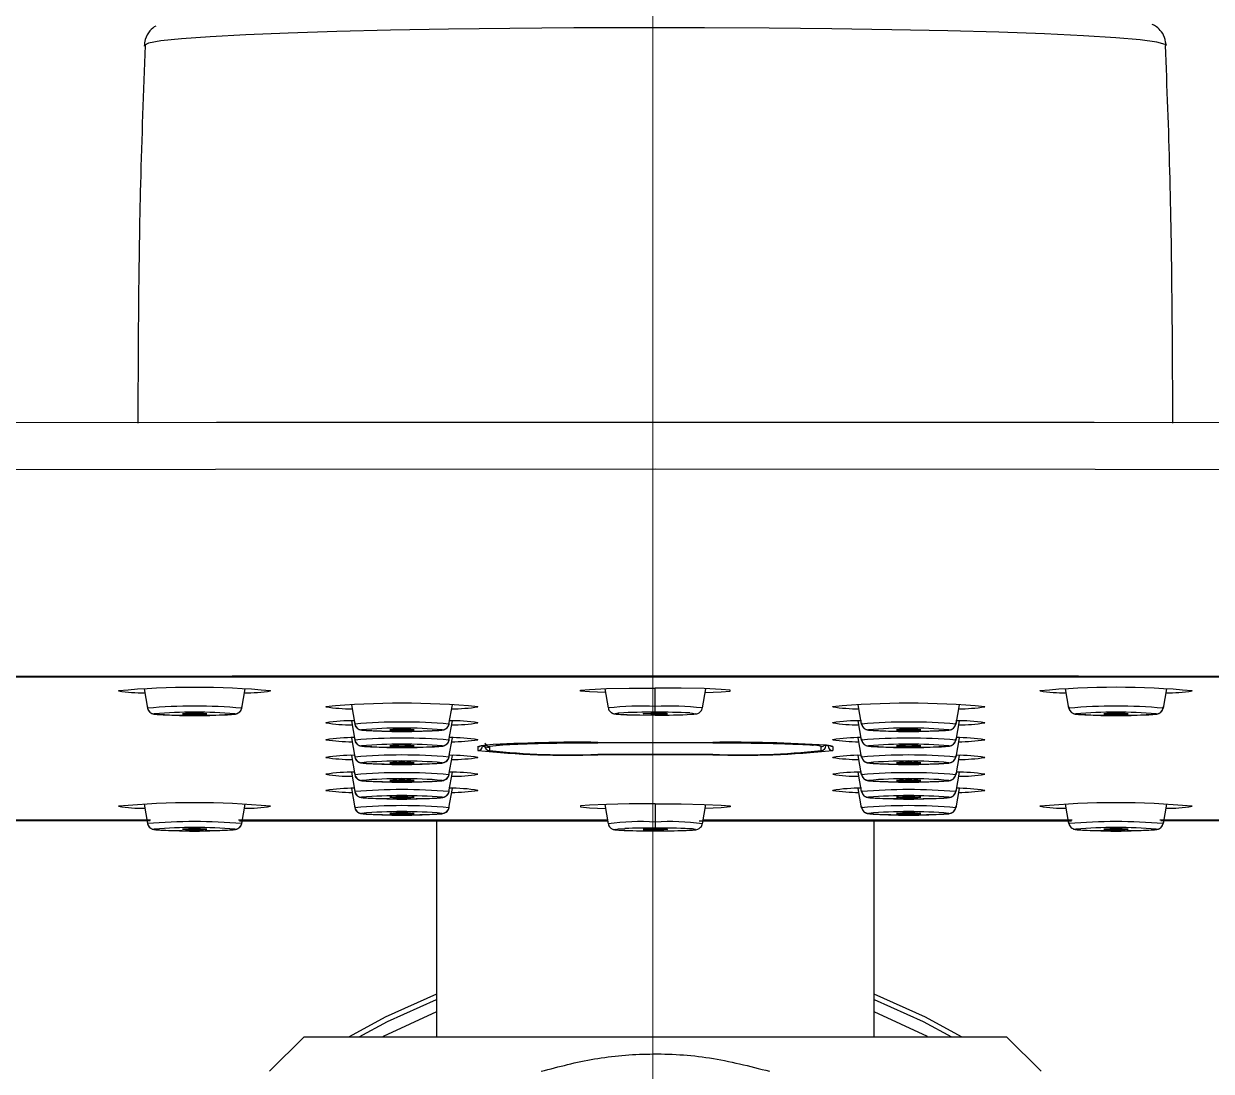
# Model space of a CAD drawing. Extents: x 4885 to 9138, y -729 to 2388.
# Drawn here: x 6161.1 to 6212.7, y 1035.3 to 1080.7 of the extents above; entities that cross this region are included whole.
import ezdxf

# ---------------------------------------------------------------- set-up
doc = ezdxf.new("R2010")
doc.units = 0
doc.header["$LTSCALE"] = 10
doc.header["$MEASUREMENT"] = 0
doc.linetypes.add('CENTER2', pattern=[28.575, 19.05, -3.175, 3.175, -3.175])
doc.layers.get('0').update_dxf_attribs({"linetype": 'CONTINUOUS'})
doc.layers.add('Cneter', color=1, linetype='CENTER2', lineweight=13)

msp = doc.modelspace()

# ---------------------------------------------------------------- linework, layer by layer
for p, q in [((6165.235, 1051.783), (6165.243, 1051.791)), ((6166.344, 1051.869), (6166.492, 1051.031)), ((6170.579, 1051.031), (6170.727, 1051.869)), ((6171.835, 1051.783), (6171.827, 1051.791)), ((6186.344, 1051.877), (6186.492, 1051.039)), ((6188.535, 1051.11), (6188.535, 1051.906)), ((6190.579, 1051.039), (6190.727, 1051.877)), ((6205.235, 1051.783), (6205.243, 1051.791)), ((6206.492, 1051.031), (6206.344, 1051.869)), ((6210.727, 1051.869), (6210.579, 1051.031)), ((6211.835, 1051.783), (6211.827, 1051.791)), ((6175.344, 1051.179), (6175.492, 1050.341)), ((6179.579, 1050.341), (6179.727, 1051.179)), ((6197.492, 1050.341), (6197.344, 1051.179)), ((6201.727, 1051.179), (6201.579, 1050.341)), ((6174.235, 1051.093), (6174.243, 1051.101)), ((6180.835, 1051.093), (6180.827, 1051.101)), ((6188.535, 1050.852), (6188.535, 1051.11)), ((6188.535, 1050.81), (6188.535, 1050.773)), ((6196.235, 1051.093), (6196.243, 1051.101)), ((6202.835, 1051.093), (6202.827, 1051.101)), ((6174.235, 1050.395), (6174.243, 1050.403)), ((6175.344, 1050.481), (6175.492, 1049.643)), ((6179.579, 1049.643), (6179.727, 1050.481)), ((6180.835, 1050.395), (6180.827, 1050.403)), ((6196.235, 1050.395), (6196.243, 1050.403)), ((6197.492, 1049.643), (6197.344, 1050.481)), ((6201.727, 1050.481), (6201.579, 1049.643)), ((6202.835, 1050.395), (6202.827, 1050.403)), ((6174.235, 1049.662), (6174.243, 1049.67)), ((6175.344, 1049.748), (6175.492, 1048.91)), ((6179.579, 1048.91), (6179.727, 1049.748)), ((6180.835, 1049.662), (6180.827, 1049.67)), ((6196.235, 1049.662), (6196.243, 1049.67)), ((6197.492, 1048.91), (6197.344, 1049.748)), ((6201.727, 1049.748), (6201.579, 1048.91)), ((6202.835, 1049.662), (6202.827, 1049.67)), ((6180.835, 1049.365), (6180.835, 1049.191)), ((6181.135, 1049.391), (6181.139, 1049.375)), ((6181.335, 1049.365), (6181.335, 1049.191)), ((6186.035, 1049.547), (6191.035, 1049.547)), ((6186.035, 1049.547), (6191.035, 1049.547)), ((6186.035, 1049.547), (6186.035, 1049.547)), ((6186.035, 1049.529), (6186.035, 1049.547)), ((6191.035, 1049.529), (6186.035, 1049.529)), ((6191.035, 1049.547), (6191.035, 1049.547)), ((6191.035, 1049.529), (6191.035, 1049.547)), ((6195.735, 1049.191), (6195.735, 1049.365)), ((6195.932, 1049.374), (6195.935, 1049.391)), ((6195.935, 1049.391), (6195.935, 1049.426)), ((6196.235, 1049.365), (6196.235, 1049.191)), ((6174.235, 1048.894), (6174.243, 1048.902)), ((6175.344, 1048.98), (6175.492, 1048.142)), ((6179.579, 1048.142), (6179.727, 1048.98)), ((6180.835, 1048.894), (6180.827, 1048.902)), ((6186.035, 1049.027), (6191.035, 1049.027)), ((6186.035, 1049.027), (6191.035, 1049.027)), ((6186.035, 1049.027), (6186.035, 1049.027)), ((6186.035, 1049.009), (6186.035, 1049.027)), ((6191.035, 1049.009), (6186.035, 1049.009)), ((6191.035, 1049.027), (6191.035, 1049.027)), ((6191.035, 1049.009), (6191.035, 1049.027)), ((6196.235, 1048.894), (6196.243, 1048.902)), ((6197.492, 1048.142), (6197.344, 1048.98)), ((6201.727, 1048.98), (6201.579, 1048.142)), ((6202.835, 1048.894), (6202.827, 1048.902)), ((6174.235, 1048.161), (6174.243, 1048.169)), ((6175.344, 1048.247), (6175.492, 1047.41)), ((6179.579, 1047.41), (6179.727, 1048.247)), ((6180.835, 1048.161), (6180.827, 1048.169)), ((6196.235, 1048.161), (6196.243, 1048.169)), ((6197.492, 1047.41), (6197.344, 1048.247)), ((6201.727, 1048.247), (6201.579, 1047.41)), ((6202.835, 1048.161), (6202.827, 1048.169)), ((6175.344, 1047.549), (6175.492, 1046.712)), ((6179.579, 1046.712), (6179.727, 1047.549)), ((6197.492, 1046.712), (6197.344, 1047.549)), ((6201.727, 1047.549), (6201.579, 1046.712)), ((6174.235, 1047.463), (6174.243, 1047.471)), ((6180.835, 1047.463), (6180.827, 1047.471)), ((6196.235, 1047.463), (6196.243, 1047.471)), ((6202.835, 1047.463), (6202.827, 1047.471)), ((6165.235, 1046.773), (6165.243, 1046.781)), ((6166.344, 1046.859), (6166.492, 1046.022)), ((6170.579, 1046.022), (6170.727, 1046.859)), ((6171.835, 1046.773), (6171.827, 1046.781)), ((6186.344, 1046.851), (6186.492, 1046.013)), ((6188.535, 1046.88), (6188.535, 1046.085)), ((6190.579, 1046.013), (6190.727, 1046.851)), ((6205.235, 1046.773), (6205.243, 1046.781)), ((6206.492, 1046.022), (6206.344, 1046.859)), ((6210.727, 1046.859), (6210.579, 1046.022)), ((6211.835, 1046.773), (6211.827, 1046.781)), ((6150.601, 1046.169), (6166.606, 1046.149)), ((6166.628, 1046.174), (6150.605, 1046.192)), ((6170.434, 1046.187), (6186.462, 1046.181)), ((6186.465, 1046.165), (6170.449, 1046.171)), ((6188.535, 1046.085), (6188.535, 1045.827)), ((6206.632, 1046.171), (6190.606, 1046.165)), ((6190.608, 1046.181), (6206.462, 1046.187)), ((6210.438, 1046.19), (6226.463, 1046.208)), ((6210.475, 1046.149), (6226.602, 1046.169)), ((6188.535, 1045.748), (6188.535, 1045.784))]:
    msp.add_line(p, q)
at = {"color": 7, "linetype": 'Continuous', "lineweight": 25}
for p, q in [((6179.039, 1046.168), (6179.035, 1036.772)), ((6198.035, 1036.772), (6198.036, 1046.139)), ((6173.285, 1036.772), (6171.785, 1035.272)), ((6173.285, 1036.772), (6188.535, 1036.772)), ((6188.535, 1036.772), (6203.785, 1036.772)), ((6205.285, 1035.272), (6203.785, 1036.772))]:
    msp.add_line(p, q, dxfattribs=at)
at = {"flags": 128}
for points in [[(6210.72, 1079.793), (6210.675, 1079.841), (6210.311, 1079.94), (6209.59, 1080.036), (6208.523, 1080.128), (6207.128, 1080.214), (6205.428, 1080.294), (6203.45, 1080.365), (6201.228, 1080.427), (6198.797, 1080.478), (6196.197, 1080.518), (6193.472, 1080.547), (6190.666, 1080.562), (6187.824, 1080.566), (6184.994, 1080.556), (6182.223, 1080.534), (6179.555, 1080.5), (6177.035, 1080.454), (6174.703, 1080.397), (6172.599, 1080.33), (6170.756, 1080.255), (6169.205, 1080.172), (6167.971, 1080.082), (6167.076, 1079.988), (6166.532, 1079.891), (6166.35, 1079.792)], [(6074.512, 1063.197), (6093.44, 1063.273), (6112.41, 1063.335), (6131.412, 1063.383), (6150.44, 1063.418), (6169.483, 1063.438), (6188.535, 1063.445), (6207.587, 1063.438), (6226.631, 1063.418), (6245.658, 1063.383), (6264.661, 1063.335), (6283.63, 1063.273), (6302.559, 1063.197)], [(6302.807, 1061.151), (6283.837, 1061.227), (6264.826, 1061.289), (6245.782, 1061.337), (6226.714, 1061.372), (6207.629, 1061.393), (6188.535, 1061.4), (6169.442, 1061.393), (6150.357, 1061.372), (6131.288, 1061.337), (6112.244, 1061.289), (6093.233, 1061.227), (6074.263, 1061.151)], [(6074.728, 1052.143), (6093.621, 1052.219), (6112.554, 1052.281), (6131.521, 1052.329), (6150.512, 1052.363), (6169.52, 1052.384), (6188.535, 1052.391), (6207.551, 1052.384), (6226.558, 1052.363), (6245.55, 1052.329), (6264.516, 1052.281), (6283.45, 1052.219), (6302.342, 1052.143)], [(6186.374, 1051.704), (6185.677, 1051.733), (6185.285, 1051.771), (6185.285, 1051.811), (6185.677, 1051.848), (6186.414, 1051.879), (6187.407, 1051.899), (6188.535, 1051.906)], [(6190.696, 1051.704), (6191.393, 1051.733), (6191.785, 1051.771), (6191.785, 1051.811), (6191.393, 1051.848), (6190.656, 1051.879), (6189.664, 1051.899), (6188.535, 1051.906)], [(6186.973, 1050.819), (6186.92, 1050.815), (6186.787, 1050.791), (6186.92, 1050.768), (6187.299, 1050.748), (6187.305, 1050.748)], [(6187.305, 1050.748), (6187.866, 1050.735), (6188.535, 1050.73)], [(6188.535, 1050.773), (6188.334, 1050.774), (6188.164, 1050.778), (6188.05, 1050.784), (6188.01, 1050.791), (6188.05, 1050.798), (6188.164, 1050.804), (6188.334, 1050.808), (6188.535, 1050.81)], [(6188.535, 1050.773), (6188.736, 1050.774), (6188.906, 1050.778), (6189.02, 1050.784), (6189.06, 1050.791), (6189.02, 1050.798), (6188.906, 1050.804), (6188.736, 1050.808), (6188.535, 1050.81)], [(6190.032, 1050.823), (6190.15, 1050.815), (6190.284, 1050.791), (6190.15, 1050.768), (6190.12, 1050.766)], [(6180.835, 1049.365), (6180.935, 1049.401), (6181.188, 1049.431)], [(6181.035, 1049.391), (6181.131, 1049.357), (6181.348, 1049.33)], [(6195.735, 1049.365), (6195.645, 1049.397), (6195.445, 1049.422)], [(6196.235, 1049.365), (6196.135, 1049.401), (6195.963, 1049.423)], [(6188.535, 1046.88), (6187.407, 1046.873), (6186.414, 1046.853), (6185.677, 1046.823), (6185.285, 1046.785), (6185.285, 1046.745), (6185.677, 1046.708), (6186.374, 1046.678)], [(6188.535, 1046.88), (6189.664, 1046.873), (6190.656, 1046.853), (6191.393, 1046.823), (6191.785, 1046.785), (6191.785, 1046.745), (6191.393, 1046.708), (6190.696, 1046.678)], [(6150.44, 1046.208), (6150.531, 1046.208), (6166.462, 1046.19)], [(6226.627, 1046.193), (6226.558, 1046.193), (6210.453, 1046.174)], [(6187.227, 1045.725), (6186.92, 1045.742), (6186.787, 1045.766), (6186.92, 1045.789), (6187.219, 1045.806)], [(6188.535, 1045.784), (6188.334, 1045.783), (6188.164, 1045.779), (6188.05, 1045.773), (6188.01, 1045.766), (6188.05, 1045.759), (6188.164, 1045.753), (6188.334, 1045.749), (6188.535, 1045.748)], [(6188.535, 1045.784), (6188.736, 1045.783), (6188.906, 1045.779), (6189.02, 1045.773), (6189.06, 1045.766), (6189.02, 1045.759), (6188.906, 1045.753), (6188.736, 1045.749), (6188.535, 1045.748)], [(6189.84, 1045.725), (6190.15, 1045.742), (6190.284, 1045.766), (6190.15, 1045.789), (6190.015, 1045.798)]]:
    msp.add_lwpolyline(points, dxfattribs=at)
at = {"color": 7, "linetype": 'Continuous', "lineweight": 25, "flags": 128}
for points in [[(6179.035, 1038.618), (6176.807, 1037.626), (6175.242, 1036.772)], [(6201.828, 1036.772), (6200.264, 1037.626), (6198.035, 1038.618)]]:
    msp.add_lwpolyline(points, dxfattribs=at)
at = {"color": 8, "linetype": 'Continuous', "lineweight": 25, "flags": 128}
for points in [[(6175.673, 1036.772), (6176.904, 1037.432), (6179.035, 1038.385)], [(6198.035, 1038.385), (6200.167, 1037.432), (6201.397, 1036.772)], [(6179.035, 1037.847), (6176.723, 1036.778), (6176.712, 1036.772)], [(6200.358, 1036.772), (6200.347, 1036.778), (6198.035, 1037.847)]]:
    msp.add_lwpolyline(points, dxfattribs=at)
for centre, radius, start, end in [((6168.535, 1016.047), 35.887, 84.724, 95.276), ((6166.315, 1058.416), 6.721, 260.7557, 270.5063), ((6170.756, 1058.416), 6.721, 269.4937, 279.2443), ((6208.535, 1016.048), 35.887, 84.7239, 95.2761), ((6206.315, 1058.416), 6.721, 260.7557, 270.5063), ((6210.756, 1058.416), 6.721, 269.4936, 279.2443), ((6177.535, 1015.357), 35.887, 84.724, 95.276), ((6187.945, 1038.77), 12.354, 87.2637, 96.7586), ((6189.125, 1038.77), 12.354, 83.2414, 92.7363), ((6199.535, 1015.357), 35.887, 84.724, 95.276), ((6168.535, 1027.49), 23.63, 85.0384, 94.9616), ((6166.787, 1051.083), 0.3, 190.025, 270.0044), ((6168.535, 1030.657), 20.202, 85.0354, 94.9646), ((6168.535, 1070.918), 20.21, 265.0374, 274.9626), ((6168.535, 1044.753), 6.053, 85.0243, 94.9757), ((6168.535, 1056.838), 6.077, 265.0443, 274.9557), ((6170.284, 1051.083), 0.3, 269.9952, 349.9754), ((6175.315, 1057.726), 6.721, 260.7557, 270.5064), ((6179.756, 1057.726), 6.721, 269.4936, 279.2443), ((6188.333, 1023.947), 26.906, 89.5688, 92.8967), ((6188.718, 1022.085), 28.768, 87.3821, 90.3635), ((6188.746, 1076.922), 26.193, 269.5388, 273.0075), ((6197.315, 1057.726), 6.721, 260.7557, 270.5063), ((6201.756, 1057.726), 6.721, 269.4937, 279.2443), ((6208.535, 1027.49), 23.63, 85.0384, 94.9616), ((6206.787, 1051.083), 0.3, 190.0246, 270.0046), ((6208.535, 1030.657), 20.202, 85.0354, 94.9646), ((6208.535, 1070.918), 20.21, 265.0374, 274.9626), ((6208.535, 1044.753), 6.053, 85.0243, 94.9757), ((6208.535, 1056.838), 6.077, 265.0443, 274.9557), ((6210.284, 1051.083), 0.3, 269.9958, 349.9746), ((6175.381, 1043.247), 7.239, 89.1408, 99.1032), ((6175.316, 1057.042), 6.734, 260.7627, 270.4935), ((6177.535, 1026.8), 23.63, 85.0384, 94.9616), ((6175.787, 1050.393), 0.3, 190.0116, 270.0178), ((6177.535, 1029.967), 20.202, 85.0354, 94.9646), ((6177.535, 1070.219), 20.202, 265.0354, 274.9646), ((6177.535, 1044.039), 6.077, 85.0443, 94.9557), ((6177.535, 1056.148), 6.077, 265.0443, 274.9557), ((6179.284, 1050.393), 0.3, 269.9822, 349.9884), ((6179.695, 1043.286), 7.2, 80.8859, 90.8431), ((6179.754, 1057.042), 6.734, 269.5065, 279.2373), ((6197.375, 1043.294), 7.191, 89.1697, 99.1155), ((6197.316, 1057.042), 6.734, 260.7627, 270.4935), ((6199.535, 1026.8), 23.63, 85.0384, 94.9616), ((6197.787, 1050.393), 0.3, 190.0114, 270.0178), ((6199.535, 1029.967), 20.202, 85.0354, 94.9646), ((6199.535, 1070.219), 20.202, 265.0354, 274.9646), ((6199.535, 1044.039), 6.077, 85.0443, 94.9557), ((6199.535, 1056.148), 6.077, 265.0443, 274.9557), ((6201.284, 1050.393), 0.3, 269.9822, 349.9886), ((6201.689, 1043.238), 7.248, 80.8983, 90.8709), ((6201.754, 1057.042), 6.734, 269.5065, 279.2373), ((6175.374, 1042.566), 7.186, 89.1665, 99.1189), ((6175.316, 1056.309), 6.734, 260.7627, 270.4935), ((6177.535, 1026.11), 23.622, 85.0367, 94.9633), ((6175.787, 1049.695), 0.3, 190.0194, 270.0236), ((6179.284, 1049.695), 0.3, 269.9764, 349.9807), ((6179.701, 1042.603), 7.149, 80.8726, 90.802), ((6179.754, 1056.309), 6.734, 269.5065, 279.2373), ((6197.368, 1042.613), 7.139, 89.1994, 99.1306), ((6197.316, 1056.309), 6.734, 260.7627, 270.4935), ((6199.535, 1026.11), 23.622, 85.0367, 94.9633), ((6197.787, 1049.695), 0.3, 190.0192, 270.0236), ((6201.284, 1049.695), 0.3, 269.9764, 349.9808), ((6201.695, 1042.557), 7.196, 80.8843, 90.8344), ((6201.754, 1056.309), 6.734, 269.5065, 279.2373), ((6177.535, 1029.245), 20.226, 85.0414, 94.9586), ((6177.535, 1069.521), 20.202, 265.0354, 274.9646), ((6177.535, 1043.341), 6.077, 85.0443, 94.9557), ((6177.535, 1055.426), 6.053, 265.0243, 274.9757), ((6180.835, 1049.565), 0.2, 269.974, 300.6608), ((6180.835, 1049.391), 0.2, 269.9926, 359.9827), ((6184.736, 1086.383), 37.396, 264.0125, 271.9909), ((6181.335, 1049.391), 0.2, 180.0173, 270.0074), ((6181.335, 1049.565), 0.2, 191.1394, 270.0252), ((6185.346, 976.913), 72.637, 89.45597, 93.28132), ((6184.862, 1015.728), 33.822, 88.0122, 95.9855), ((6184.862, 1082.828), 33.822, 264.0145, 271.9878), ((6191.759, 980.107), 69.444, 86.52897, 90.59717), ((6191.672, 985.058), 64.474, 86.64511, 90.56615), ((6192.334, 1086.383), 37.396, 268.0091, 275.9875), ((6192.208, 1082.828), 33.822, 268.0122, 275.9855), ((6195.735, 1049.565), 0.2, 269.951, 317.828), ((6195.735, 1049.391), 0.2, 269.9924, 359.9831), ((6196.235, 1049.391), 0.2, 180.0179, 270.0072), ((6196.235, 1049.565), 0.2, 233.8025, 270.0072), ((6199.535, 1029.245), 20.226, 85.0414, 94.9586), ((6199.535, 1069.521), 20.202, 265.0354, 274.9646), ((6199.535, 1043.341), 6.077, 85.0443, 94.9557), ((6199.535, 1055.426), 6.053, 265.0243, 274.9757), ((6175.362, 1041.891), 7.093, 89.2332, 99.1422), ((6175.315, 1055.532), 6.726, 260.7592, 270.5029), ((6177.535, 1025.393), 23.606, 85.0333, 94.9667), ((6175.787, 1048.962), 0.3, 190.0273, 270.0156), ((6177.535, 1028.528), 20.21, 85.0374, 94.9626), ((6177.535, 1068.789), 20.202, 265.0354, 274.9646), ((6177.535, 1042.608), 6.077, 85.0443, 94.9557), ((6177.535, 1054.693), 6.053, 265.0243, 274.9757), ((6179.284, 1048.962), 0.3, 269.9844, 349.9727), ((6179.701, 1041.834), 7.15, 80.874, 90.7937), ((6179.755, 1055.532), 6.726, 269.4971, 279.2408), ((6197.369, 1041.834), 7.15, 89.2068, 99.1259), ((6197.315, 1055.532), 6.726, 260.7592, 270.5029), ((6199.535, 1025.393), 23.606, 85.0333, 94.9667), ((6197.787, 1048.962), 0.3, 190.0272, 270.0156), ((6199.535, 1028.528), 20.21, 85.0374, 94.9626), ((6199.535, 1068.789), 20.202, 265.0354, 274.9646), ((6199.535, 1042.608), 6.077, 85.0443, 94.9557), ((6199.535, 1054.693), 6.053, 265.0243, 274.9757), ((6201.284, 1048.962), 0.3, 269.9844, 349.9728), ((6201.708, 1041.891), 7.093, 80.8577, 90.7672), ((6201.755, 1055.532), 6.726, 269.4971, 279.2408), ((6175.369, 1041.107), 7.144, 89.2029, 99.1271), ((6175.316, 1054.808), 6.734, 260.7627, 270.4935), ((6177.535, 1024.609), 23.622, 85.0367, 94.9633), ((6175.787, 1048.195), 0.3, 190.0248, 270.0046), ((6179.284, 1048.195), 0.3, 269.9954, 349.9752), ((6179.696, 1041.062), 7.19, 80.8828, 90.8414), ((6179.754, 1054.808), 6.734, 269.5065, 279.2373), ((6197.375, 1041.061), 7.191, 89.17, 99.1154), ((6197.316, 1054.808), 6.734, 260.7627, 270.4935), ((6199.535, 1024.609), 23.622, 85.0367, 94.9633), ((6197.787, 1048.195), 0.3, 190.0246, 270.0046), ((6201.284, 1048.195), 0.3, 269.9954, 349.9754), ((6201.702, 1041.109), 7.143, 80.8709, 90.8092), ((6201.754, 1054.808), 6.734, 269.5065, 279.2373), ((6175.374, 1040.368), 7.186, 89.1662, 99.1189), ((6177.535, 1027.769), 20.202, 85.0354, 94.9646), ((6177.535, 1068.045), 20.226, 265.0414, 274.9586), ((6177.535, 1041.864), 6.053, 85.0243, 94.9757), ((6177.535, 1053.949), 6.077, 265.0443, 274.9557), ((6179.689, 1040.312), 7.243, 80.8948, 90.8743), ((6197.38, 1040.321), 7.234, 89.1374, 99.1067), ((6199.535, 1027.769), 20.202, 85.0354, 94.9646), ((6199.535, 1068.045), 20.226, 265.0414, 274.9586), ((6199.535, 1041.864), 6.053, 85.0243, 94.9757), ((6199.535, 1053.949), 6.077, 265.0443, 274.9557), ((6201.694, 1040.348), 7.206, 80.8874, 90.8362), ((6175.315, 1054.097), 6.721, 260.7557, 270.5064), ((6177.535, 1023.876), 23.622, 85.0367, 94.9633), ((6175.787, 1047.462), 0.3, 190.0194, 270.0236), ((6177.535, 1027.011), 20.226, 85.0414, 94.9586), ((6177.535, 1067.288), 20.202, 265.0354, 274.9646), ((6177.535, 1041.107), 6.077, 85.0443, 94.9557), ((6177.535, 1053.192), 6.053, 265.0243, 274.9757), ((6179.284, 1047.462), 0.3, 269.9764, 349.9807), ((6179.756, 1054.097), 6.721, 269.4936, 279.2443), ((6197.315, 1054.097), 6.721, 260.7557, 270.5063), ((6199.535, 1023.876), 23.622, 85.0367, 94.9633), ((6197.787, 1047.462), 0.3, 190.0192, 270.0236), ((6199.535, 1027.011), 20.226, 85.0414, 94.9586), ((6199.535, 1067.288), 20.202, 265.0354, 274.9646), ((6199.535, 1041.107), 6.077, 85.0443, 94.9557), ((6199.535, 1053.192), 6.053, 265.0243, 274.9757), ((6201.284, 1047.462), 0.3, 269.9764, 349.9808), ((6201.756, 1054.097), 6.721, 269.4937, 279.2443), ((6168.535, 1011.038), 35.887, 84.724, 95.276), ((6166.315, 1053.407), 6.721, 260.7557, 270.5063), ((6170.756, 1053.407), 6.721, 269.4937, 279.2443), ((6177.535, 1023.178), 23.622, 85.0367, 94.9633), ((6175.787, 1046.764), 0.3, 190.0248, 270.0046), ((6177.535, 1026.338), 20.202, 85.0354, 94.9646), ((6177.535, 1040.434), 6.053, 85.0243, 94.9757), ((6179.284, 1046.764), 0.3, 269.9954, 349.9752), ((6199.535, 1023.178), 23.622, 85.0367, 94.9633), ((6197.787, 1046.764), 0.3, 190.0246, 270.0046), ((6199.535, 1026.338), 20.202, 85.0354, 94.9646), ((6199.535, 1040.434), 6.053, 85.0243, 94.9757), ((6201.284, 1046.764), 0.3, 269.9954, 349.9754), ((6208.535, 1011.038), 35.887, 84.7239, 95.2761), ((6206.315, 1053.407), 6.721, 260.7557, 270.5063), ((6210.756, 1053.407), 6.721, 269.4936, 279.2443), ((6168.535, 1022.48), 23.63, 85.0384, 94.9616), ((6166.787, 1046.074), 0.3, 190.0118, 270.0176), ((6170.284, 1046.074), 0.3, 269.982, 349.9886), ((6177.535, 1066.598), 20.21, 265.0374, 274.9626), ((6177.535, 1052.519), 6.077, 265.0443, 274.9557), ((6187.852, 1036.392), 9.716, 85.9707, 98.0516), ((6189.218, 1036.392), 9.716, 81.9484, 94.0293), ((6199.535, 1066.598), 20.21, 265.0374, 274.9626), ((6199.535, 1052.519), 6.077, 265.0443, 274.9557), ((6208.535, 1022.48), 23.63, 85.0384, 94.9616), ((6206.787, 1046.074), 0.3, 190.0114, 270.0178), ((6210.284, 1046.074), 0.3, 269.9826, 349.9878), ((6168.535, 1025.648), 20.202, 85.0354, 94.9646), ((6168.535, 1065.9), 20.202, 265.0354, 274.9646), ((6168.535, 1039.719), 6.077, 85.0443, 94.9557), ((6168.535, 1051.828), 6.077, 265.0443, 274.9557), ((6188.395, 1013.147), 32.68, 89.7538, 92.0621), ((6188.393, 1078.287), 32.583, 267.949, 270.2499), ((6188.716, 1016.828), 28.999, 87.4325, 90.3562), ((6188.671, 1078.737), 33.032, 269.7637, 272.0268), ((6208.535, 1025.648), 20.202, 85.0354, 94.9646), ((6208.535, 1065.9), 20.202, 265.0354, 274.9646), ((6208.535, 1039.719), 6.077, 85.0443, 94.9557), ((6208.535, 1051.828), 6.077, 265.0443, 274.9557)]:
    msp.add_arc(centre, radius, start, end)
for points, knots in [([(6166.846, 1080.638), (6166.762, 1080.582), (6166.604, 1080.476), (6166.38, 1080.114), (6166.358, 1079.858), (6166.35, 1079.759)], [0, 0, 0, 0, 0.407754, 0.7711288, 1, 1, 1, 1]), ([(6210.708, 1079.838), (6210.682, 1079.979), (6210.633, 1080.255), (6210.395, 1080.527), (6210.212, 1080.66), (6210.132, 1080.694), (6210.1, 1080.708)], [0, 0, 0, 0, 0.274887, 0.535734, 0.81212, 1, 1, 1, 1]), ([(6166.389, 1079.791), (6166.313, 1077.79), (6166.104, 1072.327), (6166.084, 1066.861), (6166.071, 1063.397)], [0, 0, 0, 0, 0.366373, 1, 1, 1, 1]), ([(6211.003, 1063.399), (6210.987, 1067.047), (6210.964, 1072.515), (6210.753, 1077.979), (6210.682, 1079.797)], [0, 0, 0, 0, 0.667134, 1, 1, 1, 1]), ([(6302.442, 1052.171), (6291.632, 1052.214), (6270.022, 1052.301), (6237.466, 1052.38), (6204.855, 1052.421), (6172.216, 1052.421), (6139.605, 1052.38), (6107.049, 1052.301), (6085.439, 1052.214), (6074.629, 1052.171)], [0, 0, 0, 0, 0.142913, 0.285691, 0.428514, 0.571485, 0.714307, 0.857085, 1, 1, 1, 1]), ([(6166.487, 1051.083), (6166.491, 1051.045), (6166.499, 1050.977), (6166.548, 1050.895), (6166.603, 1050.841), (6166.656, 1050.81), (6166.7, 1050.792), (6166.745, 1050.78), (6166.839, 1050.764), (6167.043, 1050.749), (6167.473, 1050.732), (6167.836, 1050.728), (6167.992, 1050.726)], [0, 0, 0, 0, 0.046523, 0.084451, 0.116964, 0.145848, 0.173013, 0.206954, 0.272791, 0.537755, 0.801546, 1, 1, 1, 1]), ([(6167.992, 1050.726), (6168.05, 1050.725), (6168.31, 1050.721), (6168.847, 1050.722), (6169.482, 1050.73), (6169.996, 1050.746), (6170.23, 1050.764), (6170.328, 1050.779), (6170.397, 1050.801), (6170.466, 1050.839), (6170.531, 1050.904), (6170.576, 1050.99), (6170.581, 1051.055), (6170.584, 1051.083)], [0, 0, 0, 0, 0.052978, 0.239546, 0.425497, 0.612218, 0.803464, 0.866836, 0.89515, 0.918401, 0.94542, 0.97562, 1, 1, 1, 1]), ([(6186.498, 1051.038), (6186.499, 1051.021), (6186.504, 1050.973), (6186.545, 1050.909), (6186.599, 1050.853), (6186.652, 1050.819), (6186.697, 1050.801), (6186.741, 1050.788), (6186.83, 1050.773), (6186.967, 1050.761), (6187.215, 1050.752), (6187.315, 1050.749)], [0, 0, 0, 0, 0.031651, 0.090891, 0.141284, 0.186018, 0.22764, 0.278068, 0.372064, 0.747421, 1, 1, 1, 1]), ([(6190.119, 1050.768), (6190.184, 1050.772), (6190.282, 1050.78), (6190.351, 1050.791), (6190.44, 1050.83), (6190.507, 1050.884), (6190.56, 1050.956), (6190.57, 1051.014), (6190.574, 1051.037)], [0, 0, 0, 0, 0.416663, 0.638542, 0.728398, 0.820368, 0.92691, 1, 1, 1, 1]), ([(6206.487, 1051.083), (6206.491, 1051.045), (6206.499, 1050.977), (6206.548, 1050.895), (6206.603, 1050.841), (6206.656, 1050.81), (6206.7, 1050.792), (6206.745, 1050.78), (6206.839, 1050.764), (6207.041, 1050.749), (6207.526, 1050.732), (6208.01, 1050.723), (6208.309, 1050.723), (6208.381, 1050.723)], [0, 0, 0, 0, 0.039979, 0.072571, 0.100511, 0.125332, 0.148676, 0.177842, 0.234418, 0.46211, 0.688793, 0.925438, 1, 1, 1, 1]), ([(6208.381, 1050.723), (6208.534, 1050.723), (6208.91, 1050.722), (6209.484, 1050.73), (6209.995, 1050.746), (6210.23, 1050.764), (6210.328, 1050.779), (6210.397, 1050.801), (6210.466, 1050.839), (6210.531, 1050.904), (6210.576, 1050.99), (6210.581, 1051.055), (6210.584, 1051.083)], [0, 0, 0, 0, 0.142928, 0.352505, 0.562949, 0.778493, 0.849917, 0.881828, 0.908033, 0.938485, 0.972522, 1, 1, 1, 1]), ([(6175.487, 1050.393), (6175.491, 1050.355), (6175.499, 1050.287), (6175.548, 1050.205), (6175.603, 1050.151), (6175.656, 1050.12), (6175.7, 1050.102), (6175.745, 1050.09), (6175.839, 1050.074), (6176.043, 1050.059), (6176.473, 1050.042), (6176.836, 1050.038), (6176.992, 1050.036)], [0, 0, 0, 0, 0.046523, 0.08447, 0.116982, 0.145849, 0.173013, 0.206968, 0.272791, 0.537752, 0.801548, 1, 1, 1, 1]), ([(6176.992, 1050.036), (6177.05, 1050.035), (6177.31, 1050.031), (6177.847, 1050.032), (6178.482, 1050.04), (6178.996, 1050.056), (6179.23, 1050.074), (6179.328, 1050.089), (6179.397, 1050.111), (6179.466, 1050.149), (6179.531, 1050.214), (6179.576, 1050.3), (6179.581, 1050.365), (6179.584, 1050.393)], [0, 0, 0, 0, 0.052977, 0.239545, 0.425496, 0.612216, 0.803468, 0.866841, 0.895154, 0.9184, 0.945422, 0.97562, 1, 1, 1, 1]), ([(6197.487, 1050.393), (6197.491, 1050.355), (6197.499, 1050.287), (6197.548, 1050.205), (6197.603, 1050.151), (6197.656, 1050.12), (6197.7, 1050.102), (6197.745, 1050.09), (6197.839, 1050.074), (6198.041, 1050.059), (6198.526, 1050.042), (6199.01, 1050.033), (6199.309, 1050.033), (6199.381, 1050.033)], [0, 0, 0, 0, 0.039978, 0.072588, 0.100527, 0.125333, 0.148676, 0.177854, 0.234419, 0.462108, 0.688797, 0.925439, 1, 1, 1, 1]), ([(6199.381, 1050.033), (6199.534, 1050.033), (6199.91, 1050.032), (6200.484, 1050.04), (6200.995, 1050.056), (6201.23, 1050.074), (6201.328, 1050.089), (6201.397, 1050.111), (6201.466, 1050.149), (6201.531, 1050.214), (6201.576, 1050.3), (6201.581, 1050.365), (6201.584, 1050.393)], [0, 0, 0, 0, 0.1429272, 0.3525035, 0.5629471, 0.7784983, 0.8499224, 0.8818331, 0.9080326, 0.9384875, 0.972522, 1, 1, 1, 1]), ([(6175.487, 1049.695), (6175.491, 1049.657), (6175.499, 1049.589), (6175.548, 1049.507), (6175.603, 1049.453), (6175.656, 1049.422), (6175.7, 1049.404), (6175.745, 1049.392), (6175.839, 1049.375), (6176.043, 1049.361), (6176.473, 1049.344), (6176.836, 1049.34), (6176.992, 1049.338)], [0, 0, 0, 0, 0.046548, 0.084475, 0.116982, 0.145856, 0.173025, 0.206976, 0.2728, 0.537757, 0.80155, 1, 1, 1, 1]), ([(6176.992, 1049.338), (6177.05, 1049.337), (6177.31, 1049.333), (6177.847, 1049.334), (6178.482, 1049.342), (6178.996, 1049.358), (6179.23, 1049.376), (6179.328, 1049.391), (6179.397, 1049.413), (6179.466, 1049.451), (6179.531, 1049.516), (6179.576, 1049.602), (6179.581, 1049.667), (6179.584, 1049.695)], [0, 0, 0, 0, 0.0529768, 0.2395419, 0.4254899, 0.6122077, 0.8034565, 0.8668292, 0.8951389, 0.9183897, 0.945419, 0.9756038, 1, 1, 1, 1]), ([(6197.487, 1049.695), (6197.491, 1049.657), (6197.499, 1049.589), (6197.548, 1049.507), (6197.603, 1049.453), (6197.656, 1049.422), (6197.7, 1049.404), (6197.745, 1049.392), (6197.839, 1049.375), (6198.041, 1049.361), (6198.526, 1049.344), (6199.01, 1049.335), (6199.309, 1049.335), (6199.381, 1049.335)], [0, 0, 0, 0, 0.04, 0.072592, 0.100527, 0.125339, 0.148687, 0.177862, 0.234427, 0.462113, 0.6888, 0.92544, 1, 1, 1, 1]), ([(6199.381, 1049.335), (6199.534, 1049.335), (6199.91, 1049.334), (6200.484, 1049.342), (6200.995, 1049.358), (6201.23, 1049.376), (6201.328, 1049.391), (6201.397, 1049.413), (6201.466, 1049.451), (6201.531, 1049.516), (6201.576, 1049.602), (6201.581, 1049.667), (6201.584, 1049.695)], [0, 0, 0, 0, 0.142925, 0.352498, 0.562938, 0.778485, 0.84991, 0.881816, 0.908021, 0.938484, 0.972504, 1, 1, 1, 1]), ([(6180.928, 1049.395), (6180.937, 1049.397), (6180.964, 1049.403), (6181.058, 1049.421), (6181.202, 1049.431), (6181.216, 1049.432)], [0, 0, 0, 0, 0.30014, 0.934577, 1, 1, 1, 1]), ([(6181.619, 1049.419), (6181.731, 1049.43), (6181.912, 1049.447), (6182.257, 1049.461), (6182.387, 1049.466)], [0, 0, 0, 0, 0.6219179, 1, 1, 1, 1]), ([(6182.387, 1049.466), (6182.503, 1049.472), (6182.857, 1049.489), (6183.699, 1049.509), (6184.822, 1049.526), (6185.632, 1049.528), (6186.035, 1049.529)], [0, 0, 0, 0, 0.139705, 0.426433, 0.714346, 1, 1, 1, 1]), ([(6191.035, 1049.529), (6191.247, 1049.529), (6191.864, 1049.528), (6192.854, 1049.518), (6193.803, 1049.5), (6194.245, 1049.483), (6194.412, 1049.477)], [0, 0, 0, 0, 0.166769, 0.486189, 0.806146, 1, 1, 1, 1]), ([(6194.412, 1049.477), (6194.527, 1049.473), (6194.935, 1049.46), (6195.27, 1049.44), (6195.39, 1049.425), (6195.407, 1049.423)], [0, 0, 0, 0, 0.25257, 0.892473, 1, 1, 1, 1]), ([(6195.901, 1049.424), (6195.975, 1049.418), (6196.115, 1049.405), (6196.135, 1049.398), (6196.144, 1049.394)], [0, 0, 0, 0, 0.525031, 1, 1, 1, 1]), ([(6175.487, 1048.962), (6175.491, 1048.925), (6175.499, 1048.856), (6175.548, 1048.774), (6175.603, 1048.72), (6175.656, 1048.689), (6175.7, 1048.671), (6175.745, 1048.659), (6175.839, 1048.643), (6176.043, 1048.628), (6176.473, 1048.611), (6176.836, 1048.607), (6176.992, 1048.605)], [0, 0, 0, 0, 0.046522, 0.084469, 0.116981, 0.145855, 0.173025, 0.206965, 0.272799, 0.537757, 0.80155, 1, 1, 1, 1]), ([(6176.992, 1048.605), (6177.05, 1048.604), (6177.31, 1048.6), (6177.847, 1048.601), (6178.482, 1048.609), (6178.996, 1048.626), (6179.23, 1048.643), (6179.328, 1048.658), (6179.397, 1048.68), (6179.466, 1048.718), (6179.531, 1048.783), (6179.576, 1048.869), (6179.581, 1048.934), (6179.584, 1048.962)], [0, 0, 0, 0, 0.052974, 0.23954, 0.425492, 0.612205, 0.803455, 0.866828, 0.895138, 0.918389, 0.945419, 0.975604, 1, 1, 1, 1]), ([(6197.487, 1048.962), (6197.491, 1048.925), (6197.499, 1048.856), (6197.548, 1048.774), (6197.603, 1048.72), (6197.656, 1048.689), (6197.7, 1048.671), (6197.745, 1048.659), (6197.839, 1048.643), (6198.041, 1048.628), (6198.526, 1048.611), (6199.01, 1048.602), (6199.309, 1048.602), (6199.381, 1048.602)], [0, 0, 0, 0, 0.039978, 0.072588, 0.100526, 0.125338, 0.148687, 0.177853, 0.234426, 0.462115, 0.688802, 0.92544, 1, 1, 1, 1]), ([(6199.381, 1048.602), (6199.534, 1048.602), (6199.91, 1048.601), (6200.484, 1048.609), (6200.995, 1048.625), (6201.23, 1048.643), (6201.328, 1048.658), (6201.397, 1048.68), (6201.466, 1048.718), (6201.531, 1048.783), (6201.576, 1048.869), (6201.581, 1048.934), (6201.584, 1048.962)], [0, 0, 0, 0, 0.1429254, 0.3525023, 0.562937, 0.7784848, 0.8499093, 0.8818159, 0.9080207, 0.9384841, 0.9725042, 1, 1, 1, 1]), ([(6175.487, 1048.195), (6175.491, 1048.157), (6175.499, 1048.088), (6175.548, 1048.006), (6175.603, 1047.953), (6175.656, 1047.921), (6175.7, 1047.903), (6175.745, 1047.891), (6175.839, 1047.875), (6176.041, 1047.86), (6176.526, 1047.843), (6177.01, 1047.835), (6177.309, 1047.835), (6177.381, 1047.835)], [0, 0, 0, 0, 0.039998, 0.07259, 0.100528, 0.125341, 0.148689, 0.177854, 0.23443, 0.462117, 0.688803, 0.92544, 1, 1, 1, 1]), ([(6177.381, 1047.835), (6177.534, 1047.834), (6177.91, 1047.833), (6178.484, 1047.842), (6178.995, 1047.858), (6179.23, 1047.876), (6179.328, 1047.89), (6179.397, 1047.912), (6179.466, 1047.95), (6179.531, 1048.015), (6179.576, 1048.102), (6179.581, 1048.166), (6179.584, 1048.195)], [0, 0, 0, 0, 0.1429251, 0.352498, 0.5629316, 0.7784793, 0.8499022, 0.8818123, 0.9080171, 0.9384682, 0.9725043, 1, 1, 1, 1]), ([(6197.487, 1048.195), (6197.491, 1048.157), (6197.499, 1048.088), (6197.548, 1048.006), (6197.603, 1047.953), (6197.656, 1047.921), (6197.7, 1047.903), (6197.745, 1047.891), (6197.838, 1047.875), (6198.043, 1047.86), (6198.473, 1047.844), (6198.836, 1047.839), (6198.992, 1047.837)], [0, 0, 0, 0, 0.046545, 0.084472, 0.116984, 0.145857, 0.173027, 0.206967, 0.272803, 0.537759, 0.801551, 1, 1, 1, 1]), ([(6198.992, 1047.837), (6199.05, 1047.837), (6199.31, 1047.832), (6199.847, 1047.833), (6200.482, 1047.841), (6200.996, 1047.858), (6201.23, 1047.876), (6201.328, 1047.89), (6201.397, 1047.912), (6201.466, 1047.95), (6201.531, 1048.015), (6201.576, 1048.102), (6201.581, 1048.166), (6201.584, 1048.195)], [0, 0, 0, 0, 0.052974, 0.239539, 0.425488, 0.6122, 0.80345, 0.866822, 0.895135, 0.918386, 0.945404, 0.975604, 1, 1, 1, 1]), ([(6175.487, 1047.462), (6175.491, 1047.424), (6175.499, 1047.355), (6175.548, 1047.273), (6175.603, 1047.22), (6175.656, 1047.188), (6175.7, 1047.17), (6175.745, 1047.158), (6175.839, 1047.142), (6176.041, 1047.127), (6176.526, 1047.11), (6177.01, 1047.102), (6177.309, 1047.102), (6177.381, 1047.102)], [0, 0, 0, 0, 0.039998, 0.07259, 0.100529, 0.125341, 0.148689, 0.177855, 0.234421, 0.462118, 0.688798, 0.92544, 1, 1, 1, 1]), ([(6177.381, 1047.102), (6177.534, 1047.101), (6177.91, 1047.1), (6178.484, 1047.109), (6178.995, 1047.125), (6179.23, 1047.143), (6179.328, 1047.157), (6179.397, 1047.179), (6179.466, 1047.217), (6179.531, 1047.282), (6179.576, 1047.369), (6179.581, 1047.433), (6179.584, 1047.462)], [0, 0, 0, 0, 0.142926, 0.352501, 0.562943, 0.778484, 0.849909, 0.881815, 0.90802, 0.938484, 0.972504, 1, 1, 1, 1]), ([(6197.487, 1047.462), (6197.491, 1047.424), (6197.499, 1047.355), (6197.548, 1047.273), (6197.603, 1047.22), (6197.656, 1047.188), (6197.7, 1047.17), (6197.745, 1047.158), (6197.839, 1047.142), (6198.043, 1047.127), (6198.473, 1047.111), (6198.836, 1047.106), (6198.992, 1047.105)], [0, 0, 0, 0, 0.046546, 0.084473, 0.116985, 0.145858, 0.173029, 0.206969, 0.272794, 0.537763, 0.801549, 1, 1, 1, 1]), ([(6198.992, 1047.105), (6199.05, 1047.104), (6199.31, 1047.099), (6199.847, 1047.1), (6200.482, 1047.108), (6200.996, 1047.125), (6201.23, 1047.143), (6201.328, 1047.157), (6201.397, 1047.179), (6201.466, 1047.217), (6201.531, 1047.282), (6201.576, 1047.369), (6201.581, 1047.433), (6201.584, 1047.462)], [0, 0, 0, 0, 0.052977, 0.239544, 0.425493, 0.612212, 0.803455, 0.866828, 0.895138, 0.918389, 0.945418, 0.975604, 1, 1, 1, 1]), ([(6175.487, 1046.764), (6175.491, 1046.726), (6175.499, 1046.657), (6175.548, 1046.575), (6175.603, 1046.522), (6175.656, 1046.49), (6175.7, 1046.472), (6175.745, 1046.46), (6175.839, 1046.444), (6176.041, 1046.429), (6176.526, 1046.412), (6177.01, 1046.404), (6177.309, 1046.404), (6177.381, 1046.404)], [0, 0, 0, 0, 0.0399791, 0.0725719, 0.1005109, 0.1253177, 0.1486742, 0.1778407, 0.2344073, 0.4621004, 0.688792, 0.9254385, 1, 1, 1, 1]), ([(6177.381, 1046.404), (6177.534, 1046.403), (6177.91, 1046.402), (6178.484, 1046.411), (6178.995, 1046.427), (6179.23, 1046.445), (6179.328, 1046.459), (6179.397, 1046.481), (6179.466, 1046.519), (6179.531, 1046.584), (6179.576, 1046.671), (6179.581, 1046.735), (6179.584, 1046.764)], [0, 0, 0, 0, 0.142928, 0.352504, 0.562948, 0.778491, 0.849924, 0.881827, 0.908032, 0.938488, 0.972522, 1, 1, 1, 1]), ([(6197.487, 1046.764), (6197.491, 1046.726), (6197.499, 1046.657), (6197.548, 1046.575), (6197.603, 1046.522), (6197.656, 1046.49), (6197.7, 1046.472), (6197.745, 1046.46), (6197.839, 1046.444), (6198.043, 1046.429), (6198.473, 1046.413), (6198.836, 1046.408), (6198.992, 1046.407)], [0, 0, 0, 0, 0.046524, 0.084452, 0.116964, 0.145832, 0.173012, 0.206953, 0.272779, 0.537744, 0.801545, 1, 1, 1, 1]), ([(6198.992, 1046.407), (6199.05, 1046.406), (6199.31, 1046.401), (6199.847, 1046.402), (6200.482, 1046.41), (6200.996, 1046.427), (6201.23, 1046.445), (6201.328, 1046.459), (6201.397, 1046.481), (6201.466, 1046.519), (6201.531, 1046.584), (6201.576, 1046.671), (6201.581, 1046.735), (6201.584, 1046.764)], [0, 0, 0, 0, 0.052978, 0.239546, 0.425496, 0.612217, 0.803462, 0.866842, 0.895149, 0.9184, 0.945422, 0.97562, 1, 1, 1, 1]), ([(6166.487, 1046.074), (6166.491, 1046.036), (6166.499, 1045.967), (6166.548, 1045.885), (6166.603, 1045.832), (6166.656, 1045.8), (6166.7, 1045.782), (6166.745, 1045.77), (6166.839, 1045.754), (6167.041, 1045.739), (6167.526, 1045.722), (6168.01, 1045.713), (6168.309, 1045.714), (6168.381, 1045.714)], [0, 0, 0, 0, 0.039981, 0.07259, 0.100524, 0.125337, 0.14868, 0.177848, 0.234422, 0.462111, 0.688798, 0.92544, 1, 1, 1, 1]), ([(6168.381, 1045.714), (6168.534, 1045.713), (6168.91, 1045.712), (6169.484, 1045.721), (6169.995, 1045.737), (6170.23, 1045.755), (6170.328, 1045.769), (6170.397, 1045.791), (6170.466, 1045.829), (6170.531, 1045.894), (6170.576, 1045.981), (6170.581, 1046.045), (6170.584, 1046.074)], [0, 0, 0, 0, 0.142927, 0.352502, 0.562945, 0.778495, 0.849919, 0.881829, 0.908034, 0.938486, 0.972522, 1, 1, 1, 1]), ([(6170.48, 1046.144), (6171.056, 1046.144), (6176.382, 1046.137), (6181.714, 1046.139), (6186.469, 1046.142)], [0, 0, 0, 0, 0.108189, 1, 1, 1, 1]), ([(6186.498, 1046.012), (6186.499, 1045.996), (6186.504, 1045.948), (6186.545, 1045.883), (6186.599, 1045.827), (6186.652, 1045.794), (6186.697, 1045.775), (6186.741, 1045.763), (6186.831, 1045.747), (6186.949, 1045.736), (6187.167, 1045.729), (6187.238, 1045.726)], [0, 0, 0, 0, 0.034151, 0.097834, 0.152033, 0.200112, 0.244855, 0.299077, 0.400126, 0.803634, 1, 1, 1, 1]), ([(6189.829, 1045.726), (6189.888, 1045.728), (6190.12, 1045.735), (6190.246, 1045.75), (6190.352, 1045.765), (6190.44, 1045.804), (6190.508, 1045.859), (6190.56, 1045.931), (6190.57, 1045.988), (6190.574, 1046.012)], [0, 0, 0, 0, 0.15748, 0.617808, 0.763057, 0.821893, 0.882077, 0.951855, 1, 1, 1, 1]), ([(6190.436, 1046.142), (6195.246, 1046.139), (6200.636, 1046.137), (6206.022, 1046.144), (6206.602, 1046.144)], [0, 0, 0, 0, 0.892318, 1, 1, 1, 1]), ([(6206.487, 1046.074), (6206.491, 1046.036), (6206.499, 1045.967), (6206.548, 1045.885), (6206.603, 1045.832), (6206.656, 1045.8), (6206.7, 1045.782), (6206.745, 1045.77), (6206.839, 1045.754), (6207.043, 1045.739), (6207.473, 1045.723), (6207.836, 1045.718), (6207.992, 1045.717)], [0, 0, 0, 0, 0.046525, 0.084472, 0.11698, 0.145853, 0.173017, 0.206961, 0.272795, 0.537755, 0.801549, 1, 1, 1, 1]), ([(6207.992, 1045.717), (6208.05, 1045.716), (6208.31, 1045.711), (6208.847, 1045.712), (6209.482, 1045.72), (6209.996, 1045.737), (6210.23, 1045.755), (6210.328, 1045.769), (6210.397, 1045.791), (6210.466, 1045.829), (6210.531, 1045.894), (6210.576, 1045.981), (6210.581, 1046.045), (6210.584, 1046.074)], [0, 0, 0, 0, 0.052977, 0.239544, 0.425494, 0.612214, 0.803465, 0.866837, 0.89515, 0.918401, 0.94542, 0.97562, 1, 1, 1, 1])]:
    msp.add_open_spline(points, degree=3, knots=knots)
at = {"color": 7, "linetype": 'Continuous', "lineweight": 25}
msp.add_open_spline([(6183.579, 1035.272), (6184.346, 1035.472), (6185.892, 1035.875), (6188.357, 1036.081), (6190.926, 1035.93), (6192.629, 1035.493), (6193.491, 1035.272)], degree=3, knots=[0, 0, 0, 0, 0.235991, 0.476254, 0.734951, 1, 1, 1, 1], dxfattribs=at)
at = {"layer": 'Cneter', "lineweight": 5, "ltscale": 0.5}
msp.add_line((6188.435, 172.533), (6188.435, 1222.448), dxfattribs=at)

doc.saveas('drawing.dxf')
